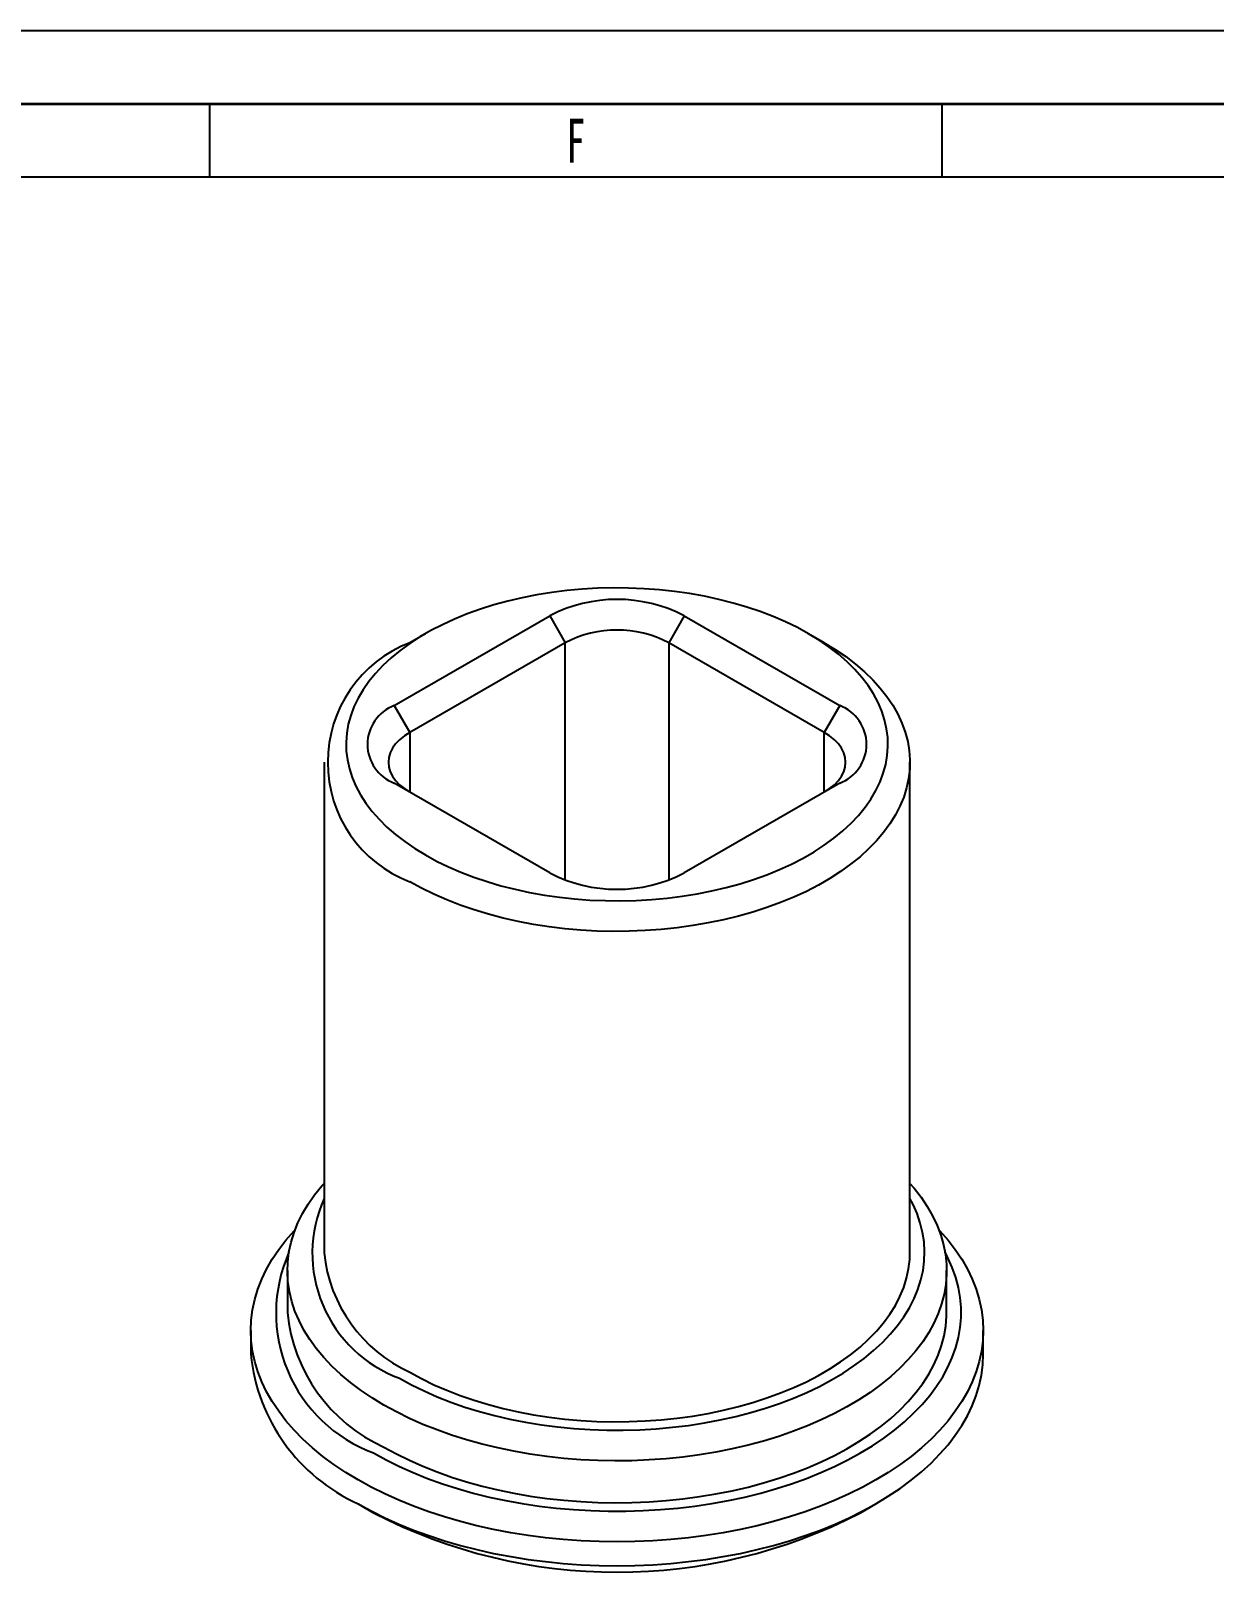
# Model space of a CAD drawing. Header units: millimetres. Extents: x 0 to 420, y 1 to 298.
# Drawn here: x 247.8 to 328.6, y 192.8 to 298 of the extents above; entities that cross this region are included whole.
import ezdxf

# ---------------------------------------------------------------- set-up
doc = ezdxf.new("R2010")
doc.units = ezdxf.units.MM
doc.layers.add('SLD-0', color=179, linetype='Continuous')
doc.layers.add('도면층1', color=4, linetype='Continuous', lineweight=35)
doc.layers.add('도면층2', color=3, linetype='Continuous', lineweight=25)
doc.styles.add('SLDTEXTSTYLE8', font='TXT', dxfattribs={"width": 0.638186})

msp = doc.modelspace()

# ---------------------------------------------------------------- linework, layer by layer
at = {"color": 7, "linetype": 'Continuous', "lineweight": 25}
for p, q in [((272.6236, 251.9399), (283.2302, 258.063)), ((283.2302, 258.063), (284.2908, 256.2259)), ((292.4226, 258.063), (291.3619, 256.2259)), ((292.4226, 258.063), (303.0292, 251.9399)), ((274.7428, 256.8371), (273.6819, 256.2245)), ((301.9708, 256.2245), (300.91, 256.8371)), ((284.2908, 256.2259), (273.6842, 250.1028)), ((284.2908, 240.0148), (284.2908, 256.2259)), ((301.9685, 250.1028), (291.3619, 256.2259)), ((291.3619, 256.2259), (291.3619, 240.0148)), ((272.6236, 251.9399), (273.6842, 250.1028)), ((303.0292, 251.9399), (301.9685, 250.1028)), ((273.6842, 250.1028), (273.6842, 246.021)), ((301.9685, 246.021), (301.9685, 250.1028)), ((267.8264, 248.0618), (267.8264, 214.5836)), ((307.8264, 214.5836), (307.8264, 248.0618)), ((283.2302, 240.5102), (272.6236, 246.6333)), ((303.0292, 246.6333), (292.4226, 240.5102)), ((265.3264, 213.3588), (265.3264, 210.5009)), ((310.3264, 210.5009), (310.3264, 213.3588)), ((262.8264, 209.2761), (262.8264, 207.643)), ((312.8264, 207.643), (312.8264, 209.2761)), ((270.1458, 197.4396), (271.2067, 196.827)), ((304.4461, 196.827), (305.5069, 197.4396))]:
    msp.add_line(p, q, dxfattribs=at)
at = {"color": 7, "linetype": 'Continuous', "lineweight": 25, "flags": 128}
for points in [[(274.7449, 241.7348), (275.513, 241.316), (276.3213, 240.9232), (277.1672, 240.5577), (278.0478, 240.2206), (278.9603, 239.9131), (279.9017, 239.6362), (280.869, 239.3908), (281.8589, 239.1776), (282.8683, 238.9975), (283.8939, 238.8508), (284.9323, 238.7383), (285.9802, 238.6601), (287.0341, 238.6166), (288.0906, 238.6079), (289.1462, 238.634), (290.1975, 238.6949), (291.241, 238.7903), (292.2734, 238.9199), (293.2914, 239.0834), (294.2915, 239.2801), (295.2705, 239.5095), (296.2252, 239.7708), (297.1525, 240.0631), (298.0495, 240.3855), (298.913, 240.737), (299.7404, 241.1163), (300.529, 241.5222), (301.2761, 241.9535), (301.9793, 242.4088), (302.6364, 242.8864), (303.2452, 243.3849), (303.8036, 243.9027), (304.31, 244.4381), (304.7626, 244.9892), (305.16, 245.5544), (305.5008, 246.1317), (305.7839, 246.7194), (306.0085, 247.3154), (306.1738, 247.9178), (306.2792, 248.5247), (306.3245, 249.1341), (306.3094, 249.744), (306.234, 250.3524), (306.0986, 250.9573), (305.9036, 251.5568), (305.6496, 252.1488), (305.3375, 252.7315), (304.9683, 253.303), (304.5431, 253.8614), (304.0634, 254.4049), (303.5308, 254.9317), (302.9469, 255.44), (302.3138, 255.9283), (301.6333, 256.3949), (300.9079, 256.8384), (300.1397, 257.2572), (299.3314, 257.65), (298.4856, 258.0155), (297.605, 258.3526), (296.6925, 258.66), (295.7511, 258.937), (294.7838, 259.1824), (293.7939, 259.3955), (292.7844, 259.5757), (291.7588, 259.7223), (290.7204, 259.8349), (289.6726, 259.9131), (288.6187, 259.9566), (287.5622, 259.9653), (286.5066, 259.9392), (285.4553, 259.8783), (284.4117, 259.7829), (283.3793, 259.6533), (282.3614, 259.4898), (281.3613, 259.2931), (280.3823, 259.0637), (279.4276, 258.8024), (278.5002, 258.5101), (277.6033, 258.1877), (276.7397, 257.8362), (275.9123, 257.4569), (275.1238, 257.0509), (274.3767, 256.6196), (273.6734, 256.1644), (273.0164, 255.6868), (272.4076, 255.1882), (271.8491, 254.6705), (271.3428, 254.1351), (270.8902, 253.584), (270.4928, 253.0188), (270.152, 252.4415), (269.8688, 251.8538), (269.6442, 251.2578), (269.479, 250.6554), (269.3735, 250.0485), (269.3283, 249.4391), (269.3434, 248.8292), (269.4187, 248.2208), (269.5541, 247.6159), (269.7492, 247.0164), (270.0031, 246.4244), (270.3153, 245.8416), (270.6845, 245.2702), (271.1096, 244.7118), (271.5893, 244.1683), (272.122, 243.6415), (272.7058, 243.1332), (273.339, 242.6449), (274.0194, 242.1783), (274.7449, 241.7348)], [(301.9708, 256.2245), (302.7261, 255.7637), (303.4384, 255.2782), (304.1034, 254.7708), (304.7188, 254.2429), (305.283, 253.6963), (305.7942, 253.1326), (306.2508, 252.5535), (306.6515, 251.9608), (306.9949, 251.3562), (307.2802, 250.7416), (307.5064, 250.1189), (307.6728, 249.4899), (307.7789, 248.8566), (307.8245, 248.2209), (307.8093, 247.5847), (307.7334, 246.9499), (307.5971, 246.3185), (307.4007, 245.6924), (307.1449, 245.0735), (306.8304, 244.4637), (306.4582, 243.8648), (306.0294, 243.2787), (305.5453, 242.707), (305.0075, 242.1517), (304.4174, 241.6143), (303.777, 241.0964), (303.0881, 240.5998), (302.3528, 240.1258), (301.5735, 239.6758), (300.7524, 239.2514), (299.892, 238.8537), (298.995, 238.484), (298.0641, 238.1434), (297.1021, 237.8328), (296.1119, 237.5534), (295.0965, 237.3059), (294.0591, 237.091), (293.0028, 236.9094), (291.9307, 236.7618), (290.8461, 236.6484), (289.7524, 236.5697), (288.6529, 236.5259), (287.5508, 236.5171), (286.4496, 236.5434), (285.3525, 236.6047), (284.263, 236.7008), (283.1843, 236.8313), (282.1197, 236.996), (281.0724, 237.1943), (280.0456, 237.4256), (279.0424, 237.6892), (278.066, 237.9843), (277.1192, 238.31), (276.2048, 238.6653), (275.3258, 239.0491), (274.4848, 239.4604), (273.6842, 239.8977)], [(273.6842, 250.1028), (273.3106, 249.8614), (272.9862, 249.5975), (272.7149, 249.3142), (272.5004, 249.0151), (272.3451, 248.7041), (272.2512, 248.385), (272.2198, 248.0618), (272.2512, 247.7386), (272.3451, 247.4195), (272.5004, 247.1085), (272.7149, 246.8094), (272.9862, 246.5261), (273.3106, 246.2621), (273.6495, 246.041)], [(302.0033, 246.041), (302.3421, 246.2621), (302.6666, 246.5261), (302.9378, 246.8094), (303.1524, 247.1085), (303.3076, 247.4195), (303.4015, 247.7386), (303.433, 248.0618), (303.4015, 248.385), (303.3076, 248.7041), (303.1524, 249.0151), (302.9378, 249.3142), (302.6666, 249.5975), (302.3421, 249.8614), (301.9685, 250.1028)], [(271.9165, 204.1742), (271.1121, 204.6633), (270.3529, 205.1758), (269.6407, 205.7104), (268.9775, 206.2657), (268.3652, 206.84), (267.8053, 207.4319), (267.2994, 208.0398), (266.8489, 208.662), (266.4548, 209.2969), (266.1185, 209.9427), (265.8406, 210.5978), (265.622, 211.2603), (265.4632, 211.9284), (265.3648, 212.6004), (265.3269, 213.2745), (265.3496, 213.9488), (265.4329, 214.6215), (265.5767, 215.2907), (265.7803, 215.9548), (266.0435, 216.6119), (266.3653, 217.2602), (266.745, 217.898), (267.1815, 218.5235), (267.6737, 219.1352), (267.8264, 219.3093)], [(307.8264, 219.3093), (308.1072, 218.9836), (308.5856, 218.3684), (309.008, 217.7396), (309.3734, 217.099), (309.6806, 216.4484), (309.9289, 215.7894), (310.1177, 215.1238), (310.2463, 214.4535), (310.3145, 213.7803), (310.3221, 213.1059), (310.2691, 212.4322), (310.1555, 211.761), (309.9817, 211.0941), (309.7482, 210.4333), (309.4557, 209.7804), (309.1048, 209.1371), (308.6965, 208.5052), (308.232, 207.8864), (307.7125, 207.2824), (307.1393, 206.6947), (306.5141, 206.125), (305.8386, 205.5748), (305.1144, 205.0456), (304.3437, 204.5388), (303.5284, 204.0558), (302.6708, 203.5978), (301.7732, 203.1662), (300.838, 202.762), (299.8677, 202.3864), (298.8649, 202.0404), (297.8324, 201.7249), (296.7729, 201.4408), (295.6893, 201.1888), (294.5845, 200.9696), (293.4615, 200.7838), (292.3233, 200.6319), (291.173, 200.5143), (290.0136, 200.4313), (288.8483, 200.3832), (287.6803, 200.3701), (286.5127, 200.392), (285.3486, 200.4488), (284.1913, 200.5405), (283.0437, 200.6667), (281.909, 200.8271), (280.7902, 201.0213), (279.6904, 201.2487), (278.6126, 201.5088), (277.5596, 201.8009), (276.5342, 202.1241), (275.5394, 202.4776), (274.5776, 202.8604), (273.6515, 203.2715), (272.7637, 203.7099), (271.9165, 204.1742)], [(272.9771, 206.0113), (273.7956, 205.5636), (274.6545, 205.1418), (275.5514, 204.7472), (276.4837, 204.3811), (277.4487, 204.0443), (278.4436, 203.7379), (279.4656, 203.4628), (280.5117, 203.2198), (281.5788, 203.0095), (282.664, 202.8326), (283.7641, 202.6896), (284.8758, 202.5808), (285.9961, 202.5067), (287.1217, 202.4674), (288.2493, 202.463), (289.3756, 202.4936), (290.4975, 202.559), (291.6117, 202.6591), (292.715, 202.7936), (293.8042, 202.9621), (294.8762, 203.1641), (295.9278, 203.399), (296.9561, 203.6662), (297.958, 203.9648), (298.9308, 204.2941), (299.8715, 204.653), (300.7775, 205.0406), (301.6461, 205.4556), (302.4749, 205.897), (303.2615, 206.3634), (304.0036, 206.8536), (304.699, 207.366), (305.3458, 207.8992), (305.942, 208.4517), (306.486, 209.0219), (306.9763, 209.6082), (307.4113, 210.2087), (307.7898, 210.8219), (308.1108, 211.4459), (308.3733, 212.079), (308.5766, 212.7193), (308.72, 213.365), (308.8032, 214.0142), (308.8259, 214.665), (308.7881, 215.3156), (308.6898, 215.9641), (308.5314, 216.6086), (308.3132, 217.2472), (308.036, 217.8782), (307.8264, 218.2801)], [(270.1487, 199.071), (269.3026, 199.584), (268.5011, 200.1204), (267.7462, 200.6788), (267.0396, 201.258), (266.3832, 201.8565), (265.7783, 202.4728), (265.2266, 203.1055), (264.7294, 203.7531), (264.2878, 204.414), (263.9029, 205.0866), (263.5756, 205.7694), (263.3067, 206.4605), (263.097, 207.1585), (262.9468, 207.8615), (262.8565, 208.5679), (262.8264, 209.2761), (262.8565, 209.9842), (262.9468, 210.6907), (263.097, 211.3937), (263.3067, 212.0917), (263.5756, 212.7828), (263.9029, 213.4655), (264.2878, 214.1382), (264.7294, 214.7991), (265.2266, 215.4467), (265.7783, 216.0794), (265.8574, 216.1641)], [(309.7954, 216.1641), (309.8744, 216.0794), (310.4261, 215.4467), (310.9234, 214.7991), (311.365, 214.1382), (311.7499, 213.4655), (312.0772, 212.7828), (312.346, 212.0917), (312.5558, 211.3937), (312.706, 210.6907), (312.7963, 209.9842), (312.8264, 209.2761), (312.7963, 208.5679), (312.706, 207.8615), (312.5558, 207.1585), (312.346, 206.4605), (312.0772, 205.7694), (311.7499, 205.0866), (311.365, 204.414), (310.9234, 203.7531), (310.4261, 203.1055), (309.8744, 202.4728), (309.2696, 201.8565), (308.6131, 201.258), (307.9066, 200.6788), (307.1516, 200.1204), (306.3502, 199.584), (305.5041, 199.071), (304.6154, 198.5825), (303.6862, 198.1199), (302.7189, 197.684), (301.7156, 197.2762), (300.6789, 196.8972), (299.6113, 196.548), (298.5153, 196.2295), (297.3935, 195.9425), (296.2486, 195.6875), (295.0835, 195.4653), (293.9009, 195.2764), (292.7036, 195.1212), (291.4946, 195.0001), (290.2768, 194.9134), (289.0531, 194.8613), (287.8264, 194.8439), (286.5997, 194.8613), (285.376, 194.9134), (284.1581, 195.0001), (282.9491, 195.1212), (281.7519, 195.2764), (280.5693, 195.4653), (279.4041, 195.6875), (278.2593, 195.9425), (277.1375, 196.2295), (276.0415, 196.548), (274.9738, 196.8972), (273.9371, 197.2762), (272.9339, 197.684), (271.9665, 198.1199), (271.0374, 198.5825), (270.1487, 199.071)], [(271.2094, 200.9081), (272.0723, 200.4346), (272.9757, 199.9868), (273.9173, 199.5661), (274.8945, 199.1735), (275.9049, 198.8099), (276.946, 198.4763), (278.0149, 198.1736), (279.1091, 197.9026), (280.2256, 197.6638), (281.3616, 197.4581), (282.5143, 197.2858), (283.6805, 197.1474), (284.8574, 197.0433), (286.042, 196.9738), (287.2311, 196.939), (288.4217, 196.939), (289.6108, 196.9738), (290.7953, 197.0433), (291.9722, 197.1474), (293.1385, 197.2858), (294.2911, 197.4581), (295.4272, 197.6638), (296.5437, 197.9026), (297.6378, 198.1736), (298.7068, 198.4763), (299.7478, 198.8099), (300.7583, 199.1735), (301.7355, 199.5661), (302.677, 199.9868), (303.5804, 200.4346), (304.4434, 200.9081), (305.2637, 201.4063), (306.0392, 201.9278), (306.768, 202.4713), (307.4482, 203.0355), (308.078, 203.6188), (308.6558, 204.2198), (309.1802, 204.8369), (309.6497, 205.4685), (310.0632, 206.1131), (310.4197, 206.7689), (310.7181, 207.4343), (310.9578, 208.1075), (311.1381, 208.787), (311.2585, 209.4708), (311.3188, 210.1572), (311.3188, 210.8446), (311.2585, 211.531), (311.1381, 212.2148), (310.9578, 212.8943), (310.7181, 213.5675), (310.4197, 214.2329), (310.2214, 214.6119)], [(273.6842, 206.4195), (274.4848, 205.9822), (275.3258, 205.571), (276.2048, 205.1871), (277.1192, 204.8318), (278.066, 204.5061), (279.0424, 204.211), (280.0456, 203.9474), (281.0724, 203.7161), (282.1197, 203.5178), (283.1843, 203.3532), (284.263, 203.2226), (285.3525, 203.1265), (286.4496, 203.0652), (287.5508, 203.039), (288.6529, 203.0477), (289.7524, 203.0915), (290.8461, 203.1702), (291.9307, 203.2836), (293.0028, 203.4313), (294.0591, 203.6128), (295.0965, 203.8277), (296.1119, 204.0752), (297.1021, 204.3547), (298.0641, 204.6652), (298.995, 205.0058), (299.892, 205.3755), (300.7524, 205.7732), (301.5735, 206.1977), (302.3528, 206.6476), (303.0881, 207.1216), (303.777, 207.6183), (304.4174, 208.1361), (305.0075, 208.6735), (305.5453, 209.2289), (306.0294, 209.8005), (306.4582, 210.3866), (306.8304, 210.9855), (307.1449, 211.5953), (307.4007, 212.2142), (307.5971, 212.8403), (307.7334, 213.4717), (307.8093, 214.1065), (307.8264, 214.5836)], [(271.9165, 201.3163), (272.7637, 200.852), (273.6515, 200.4137), (274.5776, 200.0025), (275.5394, 199.6197), (276.5342, 199.2662), (277.5596, 198.943), (278.6126, 198.6509), (279.6904, 198.3908), (280.7902, 198.1634), (281.909, 197.9692), (283.0437, 197.8088), (284.1913, 197.6826), (285.3486, 197.5909), (286.5127, 197.5341), (287.6803, 197.5122), (288.8483, 197.5253), (290.0136, 197.5734), (291.173, 197.6564), (292.3233, 197.774), (293.4615, 197.9259), (294.5845, 198.1117), (295.6893, 198.3309), (296.7729, 198.5829), (297.8324, 198.867), (298.8649, 199.1825), (299.8677, 199.5285), (300.838, 199.9041), (301.7732, 200.3083), (302.6708, 200.7399), (303.5284, 201.1979), (304.3437, 201.6809), (305.1144, 202.1877), (305.8386, 202.7169), (306.5141, 203.2671), (307.1393, 203.8368), (307.7125, 204.4245), (308.232, 205.0285), (308.6965, 205.6473), (309.1048, 206.2792), (309.4557, 206.9225), (309.7482, 207.5754), (309.9817, 208.2362), (310.1555, 208.9031), (310.2691, 209.5743), (310.3221, 210.248), (310.3264, 210.5009)], [(270.1487, 197.4379), (271.0374, 196.9495), (271.9665, 196.4868), (272.9339, 196.051), (273.9371, 195.6431), (274.9738, 195.2641), (276.0415, 194.915), (277.1375, 194.5965), (278.2593, 194.3094), (279.4041, 194.0545), (280.5693, 193.8323), (281.7519, 193.6433), (282.9491, 193.4881), (284.1581, 193.367), (285.376, 193.2803), (286.5997, 193.2282), (287.8264, 193.2108), (289.0531, 193.2282), (290.2768, 193.2803), (291.4946, 193.367), (292.7036, 193.4881), (293.9009, 193.6433), (295.0835, 193.8323), (296.2486, 194.0545), (297.3935, 194.3094), (298.5153, 194.5965), (299.6113, 194.915), (300.6789, 195.2641), (301.7156, 195.6431), (302.7189, 196.051), (303.6862, 196.4868), (304.6154, 196.9495), (305.5041, 197.4379), (306.3502, 197.9509), (307.1516, 198.4873), (307.9066, 199.0458), (308.6131, 199.6249), (309.2696, 200.2234), (309.8744, 200.8397), (310.4261, 201.4725), (310.9234, 202.1201), (311.365, 202.781), (311.7499, 203.4536), (312.0772, 204.1363), (312.346, 204.8274), (312.5558, 205.5254), (312.706, 206.2284), (312.7963, 206.9349), (312.8264, 207.643)]]:
    msp.add_lwpolyline(points, dxfattribs=at)
at = {"color": 7, "linetype": 'Continuous', "lineweight": 25}
for centre, radius, start, end in [((287.8264, 249.1924), 9.9906, 62.609672, 117.390328), ((287.8264, 249.4464), 7.646, 62.457637, 117.542363), ((276.8207, 248.0616), 8.7456, 111.032336, 248.983792), ((273.6306, 249.2866), 2.838, 110.783421, 249.216579), ((302.0222, 249.2866), 2.838, 290.783421, 69.216579), ((287.8264, 249.3808), 9.9906, 242.609672, 297.390328), ((276.1227, 214.5475), 9.0973, 155.77664, 249.771425), ((274.7339, 210.4642), 10.1853, 155.969433, 249.754844), ((277.8796, 215.6134), 10.1059, 185.848546, 245.471595), ((276.4856, 211.5513), 11.2086, 185.377331, 245.94281), ((275.3378, 208.8907), 12.5735, 185.694799, 245.625342), ((287.8262, 228.8467), 36.076, 242.573753, 297.431622)]:
    msp.add_arc(centre, radius, start, end, dxfattribs=at)
at = {"layer": 'SLD-0', "color": 7}
msp.add_line((420, 298), (0, 298), dxfattribs=at)
at = {"layer": '도면층1', "color": 7}
msp.add_line((415, 293), (5, 293), dxfattribs=at)
at = {"layer": '도면층2', "color": 7}
for p, q in [((260, 293), (260, 288)), ((310, 293), (310, 288)), ((410, 288), (10, 288))]:
    msp.add_line(p, q, dxfattribs=at)

# ---------------------------------------------------------------- texts
at = {"layer": '도면층2', "color": 7, "insert": (285.008, 291.9922), "char_height": 3, "attachment_point": 2, "style": 'SLDTEXTSTYLE8'}
msp.add_mtext('F', dxfattribs=at)

doc.saveas('drawing.dxf')
